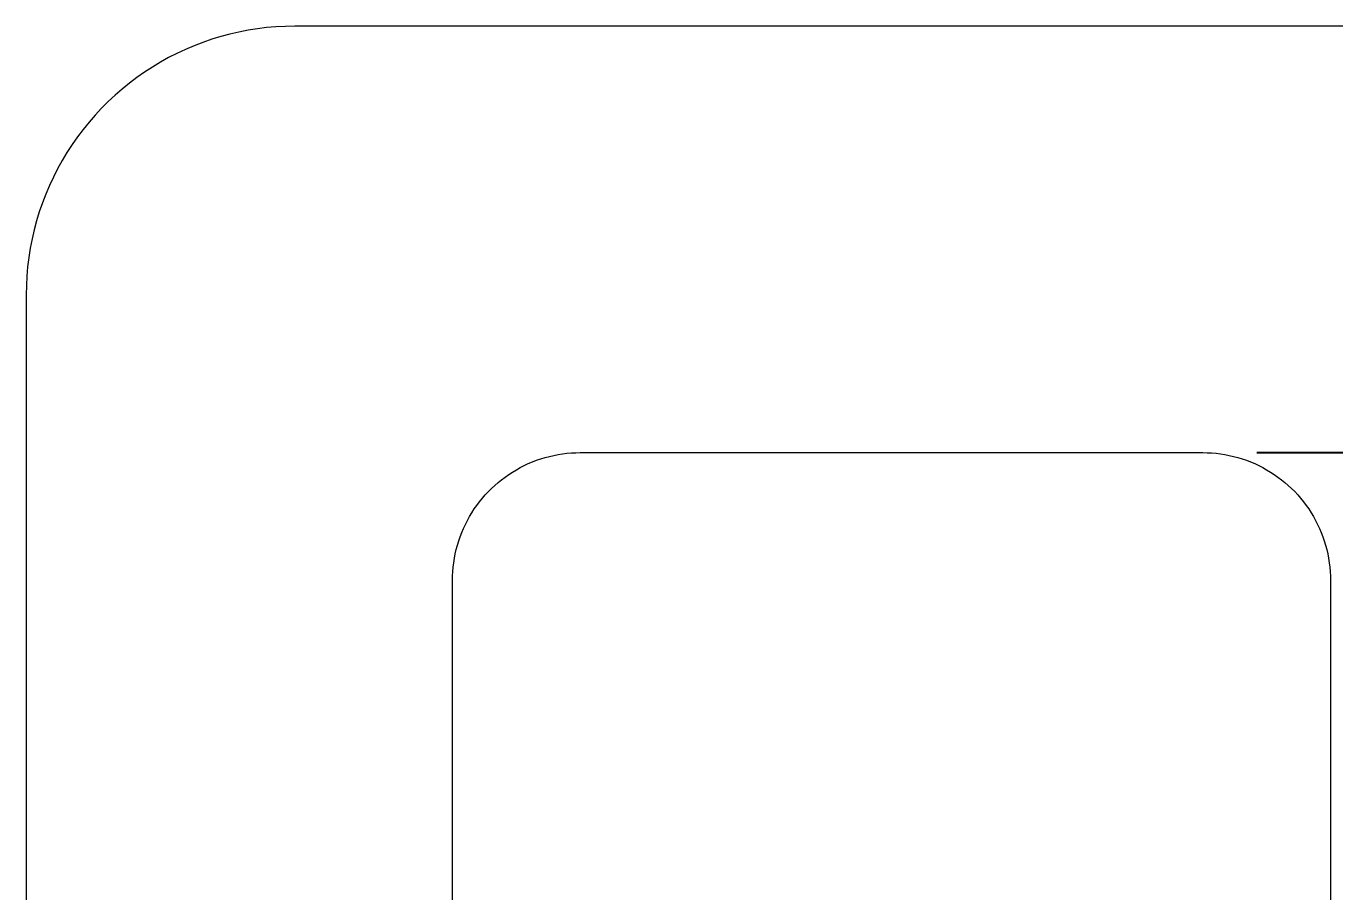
# Model space of a CAD drawing. Header units: inches. Extents: x -6.5 to 91.7, y -2.1 to 67.1.
# Drawn here: x -1.87 to 10.21, y 7.89 to 15.88 of the extents above; entities that cross this region are included whole.
import ezdxf

# ---------------------------------------------------------------- set-up
doc = ezdxf.new("R2010")
doc.units = ezdxf.units.IN
doc.header["$PDSIZE"] = -1
doc.layers.add('ZANO_R', color=7, linetype='Continuous', lineweight=0)
doc.layers.add('ZANO_W', color=1, linetype='Continuous', lineweight=0)
doc.styles.get("Standard").update_dxf_attribs({"font": 'ARIALUNI.TTF'})
doc.dimstyles.new('amerykanie', dxfattribs={"dimtxt": 50, "dimasz": 50, "dimexe": 0.5, "dimexo": 0.5, "dimgap": 1, "dimtad": 1, "dimdec": 0, "dimzin": 0, "dimlunit": 5, "dimtxsty": 'Standard', "dimcen": 0.09, "dimclrd": 1, "dimclre": 1, "dimclrt": 1, "dimazin": 0, "dimtfac": 1, "dimtdec": 0, "dimtmove": 0, "dimatfit": 3, "dimfxl": 1, "dimtzin": 0, "dimarcsym": 1})

# ---------------------------------------------------------------- blocks, each defined once
blk = doc.blocks.new('*D368')
at = {"layer": 'Defpoints', "color": 0}
for p in [(8.993, 11.945), (15.628, 11.945), (9.041, 3.834)]:
    blk.add_point(p, dxfattribs=at)
at = {"layer": 'ZANO_W', "color": 1, "lineweight": -2}
for p, q in [((9.493, 11.945), (16.128, 11.945)), ((15.628, 4.647), (15.628, 11.132)), ((9.541, 3.834), (16.128, 3.834))]:
    blk.add_line(p, q, dxfattribs=at)
at = {"layer": 'ZANO_W', "color": 1}
for points in [[(15.764, 11.132), (15.493, 11.132), (15.628, 11.945)], [(15.493, 4.647), (15.764, 4.647), (15.628, 3.834)]]:
    blk.add_solid(points, dxfattribs=at)
at = {"layer": 'ZANO_W', "color": 1, "insert": (14.706, 7.889), "char_height": 0.8125, "attachment_point": 5, "rotation": 90}
blk.add_mtext('8 1/8', dxfattribs=at)

msp = doc.modelspace()

# ---------------------------------------------------------------- linework, layer by layer
at = {"layer": 'ZANO_R'}
for p, q in [((0.17606, 15.844), (0.09107, 15.82748)), ((0.26157, 15.85754), (0.17606, 15.844)), ((0.3475, 15.86809), (0.26157, 15.85754)), ((0.43375, 15.87564), (0.3475, 15.86809)), ((0.52021, 15.88017), (0.43375, 15.87564)), ((0.60677, 15.88168), (0.52021, 15.88017)), ((11.63073, 15.88168), (0.60677, 15.88168)), ((-0.24157, 15.7321), (-0.3224, 15.70107)), ((-0.15971, 15.76028), (-0.24157, 15.7321)), ((-0.07692, 15.7856), (-0.15971, 15.76028)), ((0.00671, 15.808), (-0.07692, 15.7856)), ((0.09107, 15.82748), (0.00671, 15.808)), ((-0.48056, 15.63065), (-0.5577, 15.59135)), ((-0.40209, 15.66724), (-0.48056, 15.63065)), ((-0.3224, 15.70107), (-0.40209, 15.66724)), ((-0.70763, 15.50478), (-0.78024, 15.45763)), ((-0.63342, 15.54937), (-0.70763, 15.50478)), ((-0.5577, 15.59135), (-0.63342, 15.54937)), ((-0.92031, 15.35587), (-0.98759, 15.30138)), ((-0.85116, 15.40797), (-0.92031, 15.35587)), ((-0.78024, 15.45763), (-0.85116, 15.40797)), ((-1.05293, 15.24458), (-1.11625, 15.18554)), ((-0.98759, 15.30138), (-1.05293, 15.24458)), ((-1.17747, 15.12432), (-1.23652, 15.061)), ((-1.11625, 15.18554), (-1.17747, 15.12432)), ((-1.29332, 14.99566), (-1.3478, 14.92837)), ((-1.23652, 15.061), (-1.29332, 14.99566)), ((-1.3478, 14.92837), (-1.39991, 14.85923)), ((-1.44956, 14.78831), (-1.49672, 14.7157)), ((-1.39991, 14.85923), (-1.44956, 14.78831)), ((-1.54131, 14.64149), (-1.58328, 14.56577)), ((-1.49672, 14.7157), (-1.54131, 14.64149)), ((-1.58328, 14.56577), (-1.62259, 14.48863)), ((-1.65918, 14.41016), (-1.69301, 14.33047)), ((-1.62259, 14.48863), (-1.65918, 14.41016)), ((-1.69301, 14.33047), (-1.72403, 14.24964)), ((-1.75222, 14.16778), (-1.77753, 14.08498)), ((-1.72403, 14.24964), (-1.75222, 14.16778)), ((-1.77753, 14.08498), (-1.79994, 14.00136)), ((-1.81942, 13.917), (-1.83594, 13.83201)), ((-1.79994, 14.00136), (-1.81942, 13.917)), ((-1.83594, 13.83201), (-1.84948, 13.7465)), ((-1.86003, 13.66057), (-1.86758, 13.57432)), ((-1.84948, 13.7465), (-1.86003, 13.66057)), ((-1.86758, 13.57432), (-1.87211, 13.48786)), ((-1.87211, 13.48786), (-1.87362, 13.4013)), ((-1.87362, 13.40129), (-1.87362, 2.37734)), ((2.76424, 11.84244), (2.80219, 11.85855)), ((2.80219, 11.85855), (2.84067, 11.87332)), ((2.84067, 11.87332), (2.87966, 11.88674)), ((2.87966, 11.88674), (2.91908, 11.8988)), ((2.91908, 11.8988), (2.9589, 11.90947)), ((2.9589, 11.90947), (2.99908, 11.91874)), ((2.99908, 11.91874), (3.03954, 11.92661)), ((3.03954, 11.92661), (3.08026, 11.93306)), ((3.08026, 11.93306), (3.12118, 11.93808)), ((3.12118, 11.93808), (3.16226, 11.94168)), ((3.16226, 11.94168), (3.20343, 11.94383)), ((3.20343, 11.94383), (3.24465, 11.94455)), ((3.24465, 11.94455), (8.99285, 11.94455)), ((8.99285, 11.94455), (9.03408, 11.94383)), ((9.03408, 11.94383), (9.07525, 11.94168)), ((9.07525, 11.94168), (9.11632, 11.93808)), ((9.11632, 11.93808), (9.15724, 11.93306)), ((9.15724, 11.93306), (9.19796, 11.92661)), ((9.19796, 11.92661), (9.23843, 11.91874)), ((9.23843, 11.91874), (9.2786, 11.90947)), ((9.2786, 11.90947), (9.31842, 11.8988)), ((9.31842, 11.8988), (9.35785, 11.88674)), ((9.35785, 11.88674), (9.39683, 11.87332)), ((9.39683, 11.87332), (9.43532, 11.85855)), ((9.43532, 11.85855), (9.47327, 11.84244)), ((2.55039, 11.71898), (2.58416, 11.74262)), ((2.58416, 11.74262), (2.61874, 11.76508)), ((2.61874, 11.76508), (2.65408, 11.78631)), ((2.65408, 11.78631), (2.69014, 11.8063)), ((2.69014, 11.8063), (2.72687, 11.82502)), ((2.72687, 11.82502), (2.76424, 11.84244)), ((9.47327, 11.84244), (9.51063, 11.82502)), ((9.51063, 11.82502), (9.54736, 11.8063)), ((9.54736, 11.8063), (9.58342, 11.78631)), ((9.58342, 11.78631), (9.61876, 11.76508)), ((9.61876, 11.76508), (9.65334, 11.74262)), ((9.65334, 11.74262), (9.68711, 11.71898)), ((2.39501, 11.5839), (2.42416, 11.61306)), ((2.42416, 11.61306), (2.45431, 11.64117)), ((2.45431, 11.64117), (2.48543, 11.66822)), ((2.48543, 11.66822), (2.51747, 11.69417)), ((2.51747, 11.69417), (2.55039, 11.71898)), ((9.68711, 11.71898), (9.72003, 11.69417)), ((9.72003, 11.69417), (9.75207, 11.66822)), ((9.75207, 11.66822), (9.78319, 11.64117)), ((9.78319, 11.64117), (9.81334, 11.61306)), ((9.81334, 11.61306), (9.84249, 11.5839)), ((2.28909, 11.45767), (2.3139, 11.4906)), ((2.3139, 11.4906), (2.33984, 11.52264)), ((2.33984, 11.52264), (2.36689, 11.55375)), ((2.36689, 11.55375), (2.39501, 11.5839)), ((9.84249, 11.5839), (9.87061, 11.55375)), ((9.87061, 11.55375), (9.89766, 11.52264)), ((9.89766, 11.52264), (9.9236, 11.4906)), ((9.9236, 11.4906), (9.94841, 11.45767)), ((2.22175, 11.35399), (2.24299, 11.38933)), ((2.24299, 11.38933), (2.26544, 11.4239)), ((2.26544, 11.4239), (2.28909, 11.45767)), ((9.94841, 11.45767), (9.97206, 11.4239)), ((9.97206, 11.4239), (9.99451, 11.38933)), ((9.99451, 11.38933), (10.01575, 11.35399)), ((2.14952, 11.20588), (2.16562, 11.24383)), ((2.16562, 11.24383), (2.18305, 11.2812)), ((2.18305, 11.2812), (2.20177, 11.31793)), ((2.20177, 11.31793), (2.22175, 11.35399)), ((10.01575, 11.35399), (10.03574, 11.31793)), ((10.03574, 11.31793), (10.05445, 11.2812)), ((10.05445, 11.2812), (10.07188, 11.24383)), ((10.07188, 11.24383), (10.08799, 11.20588)), ((2.10927, 11.08899), (2.12132, 11.12841)), ((2.12132, 11.12841), (2.13474, 11.16739)), ((2.13474, 11.16739), (2.14952, 11.20588)), ((10.08799, 11.20588), (10.10276, 11.16739)), ((10.10276, 11.16739), (10.11618, 11.12841)), ((10.11618, 11.12841), (10.12824, 11.08899)), ((2.08145, 10.96852), (2.08932, 11.00899)), ((2.08932, 11.00899), (2.09859, 11.04916)), ((2.09859, 11.04916), (2.10927, 11.08899)), ((10.12824, 11.08899), (10.13891, 11.04916)), ((10.13891, 11.04916), (10.14818, 11.00899)), ((10.14818, 11.00899), (10.15605, 10.96852)), ((2.06639, 10.84581), (2.06998, 10.88688)), ((2.06998, 10.88688), (2.075, 10.9278)), ((2.075, 10.9278), (2.08145, 10.96852)), ((10.15605, 10.96852), (10.1625, 10.9278)), ((10.1625, 10.9278), (10.16752, 10.88688)), ((10.16752, 10.88688), (10.17112, 10.84581)), ((2.06351, 10.76342), (2.06423, 10.80464)), ((2.06351, 5.01521), (2.06351, 10.76341)), ((2.06423, 10.80464), (2.06639, 10.84581)), ((10.17112, 10.84581), (10.17327, 10.80464)), ((10.17327, 10.80464), (10.17399, 10.76342)), ((10.17399, 10.76341), (10.17399, 5.01521))]:
    msp.add_line(p, q, dxfattribs=at)

# ---------------------------------------------------------------- dimensions: what is measured, and where the dimension line sits
at = {"layer": 'ZANO_W'}
dim = msp.add_linear_dim(base=(15.62826, 11.94455), p1=(9.04128, 3.83407), p2=(8.99285, 11.94455), angle=90, dimstyle='amerykanie', override={"dimtxt": 0.8125, "dimasz": 0.8125, "dimgap": 0.5, "dimdec": 4, "dimaunit": 1, "dimadec": 1, "dimtdec": 4, "dimtmove": 1, "dimfrac": 2}, dxfattribs=at)
dim.commit()
dim.dimension.update_dxf_attribs({"geometry": '*D368', "text_midpoint": (14.70649, 7.88931)})

doc.saveas('drawing.dxf')
